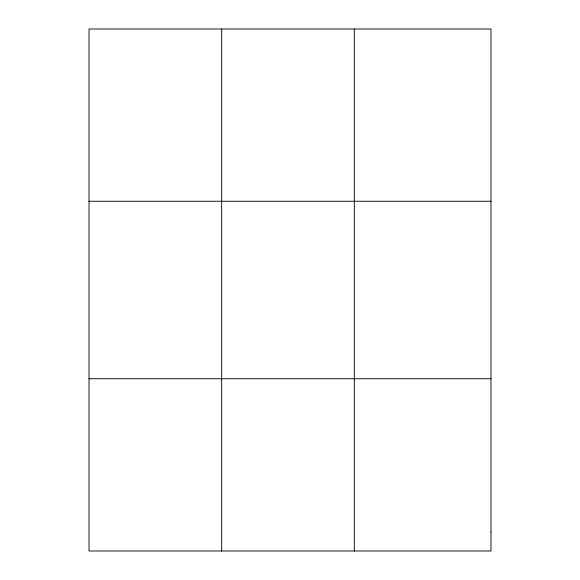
<?xml version="1.0" encoding="UTF-8"?>
<svg xmlns="http://www.w3.org/2000/svg" width="580" height="580" viewBox="0 0 580 580"><rect width="100%" height="100%" fill="white"/><g stroke="black" fill="none" stroke-linecap="round" stroke-linejoin="round"><path stroke-width="0.87" d="M221.669 29L221.669 551M354.315 29L354.315 551M89.016 201.26L490.985 201.26M89.016 378.74L490.985 378.74M490.985 531.86L490.985 551L89.016 551L89.016 29L490.985 29L490.985 531.86"/></g></svg>
